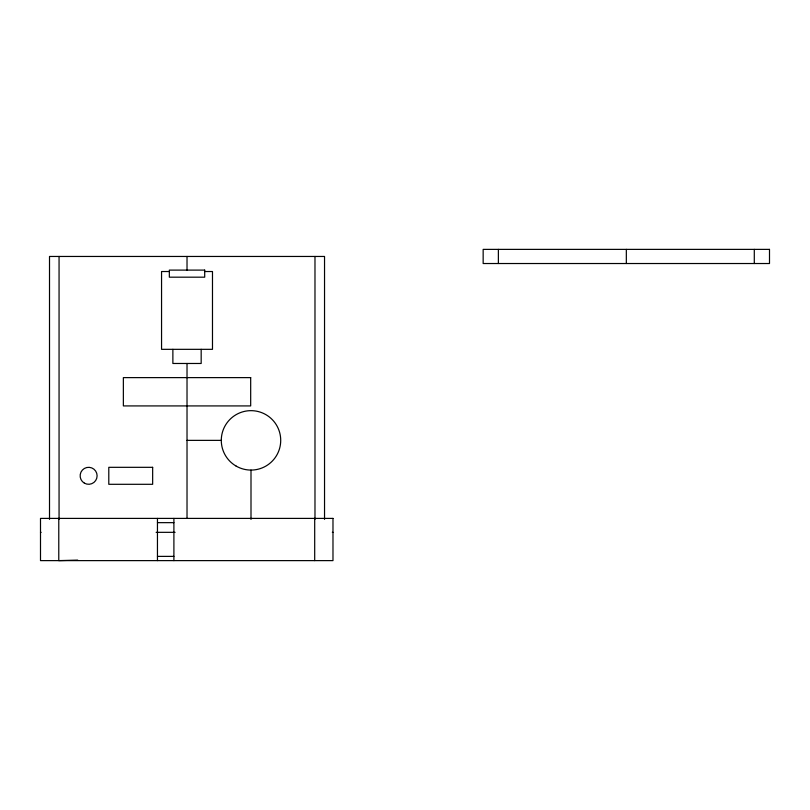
<?xml version="1.0" encoding="UTF-8"?>
<svg xmlns="http://www.w3.org/2000/svg" width="810" height="810" viewBox="0 0 810 810"><rect width="100%" height="100%" fill="white"/><g stroke="black" fill="none" stroke-linecap="round" stroke-linejoin="round"><path stroke-width="1.21" d="M77.689 560.105L58.776 560.621L58.776 518.4M169.341 271.522L161.554 271.522L161.554 349.333L212.483 349.333L212.483 271.522L204.707 271.522M187.019 440.367L221.292 440.367M157.454 522.653L173.897 522.653M40.5 532.332L41.128 532.332M156.127 532.332L175.102 532.332M332.353 532.332L332.981 532.332M157.454 556.379L173.897 556.379M754.292 249.379L754.292 263.523M626.332 249.379L626.332 263.523M498.373 249.379L498.373 263.523M324.537 519.413L324.537 256.456L49.511 256.456L49.511 519.413M314.979 256.456L314.979 519.413M314.695 518.4L314.695 560.621M250.999 470.083L250.999 519.402M201.174 349.333L201.174 363.477L172.874 363.477L172.874 349.333M187.019 256.456L187.019 270.105M187.019 363.477L187.019 518.339M173.897 518.4L173.897 560.621M157.454 518.4L157.454 560.621M59.059 256.456L59.059 519.413M769.5 249.379L483.155 249.379L483.155 263.523L769.5 263.523L769.5 249.379M204.707 270.105L169.341 270.105L169.341 277.182L204.707 277.182L204.707 270.105M250.685 377.622L123.363 377.622L123.363 405.921L250.685 405.921L250.685 377.622M152.655 467.319L108.793 467.319L108.793 484.299L152.655 484.299L152.655 467.319M332.981 518.4L40.5 518.4L40.5 560.621L332.981 560.621L332.981 518.4M236.145 466.094A29.707 29.707 0 0 0 280.716 440.367A29.707 29.707 0 0 0 236.145 414.639A29.707 29.707 0 0 0 236.145 466.094M84.382 483.155A8.485 8.485 0 0 0 97.109 475.804A8.485 8.485 0 0 0 84.382 468.453A8.485 8.485 0 0 0 84.382 483.155"/></g></svg>
